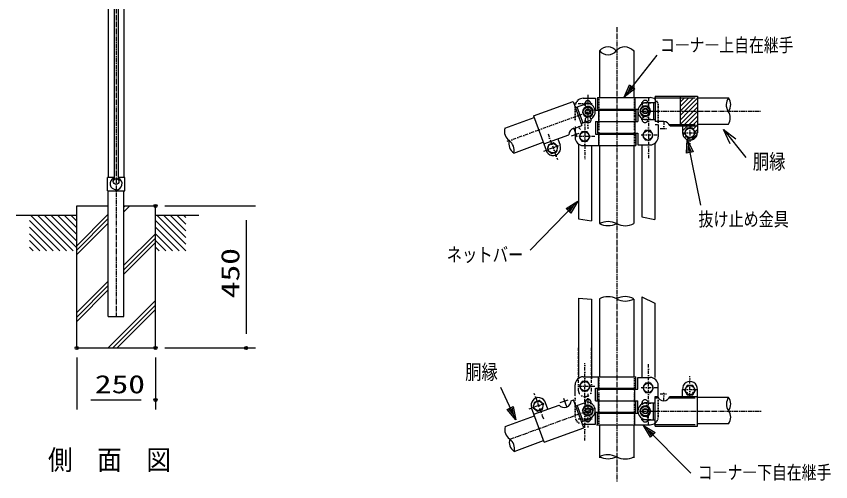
# Model space of a CAD drawing. Units: millimetres, scale not verified. Extents: x -4425 to 4425, y -3150 to 3150.
# Drawn here: x -262 to 2322, y -1456 to 20 of the extents above; entities that cross this region are included whole.
import ezdxf
from ezdxf.enums import TextEntityAlignment as Align

# ---------------------------------------------------------------- set-up
doc = ezdxf.new("R2010")
doc.units = ezdxf.units.MM
doc.header["$LTSCALE"] = 20
doc.header["$PDMODE"] = 32
doc.header["$PDSIZE"] = 10
for name, pattern in [('USER1', [1.125, 0.75, -0.125, 0.125, -0.125]), ('USER2', [1.01, 0.5, -0.25, 0.01, -0.25]), ('USER3', [0.26, 0.01, -0.25]), ('USER4', [1.27, 0.5, -0.25, 0.01, -0.25, 0.01, -0.25])]:
    doc.linetypes.add(name, pattern=pattern)
for name, color, linetype, lineweight in [('0-1_2', 7, 'Continuous', 25), ('0-2_1', 7, 'Continuous', 25), ('0-3_13', 7, 'Continuous', 25), ('0-8_0', 7, 'Continuous', 25)]:
    doc.layers.add(name, color=color, linetype=linetype, lineweight=lineweight)
doc.layers.add('0-9_DEFPOINTS', color=7, linetype='Continuous')
doc.styles.add('ＭＳ ゴシック', font='')
doc.styles.get('ＭＳ ゴシック').set_extended_font_data('MS Gothic')

msp = doc.modelspace()

# ---------------------------------------------------------------- linework, layer by layer
at = {"layer": '0-1_2'}
for points in [[(1568.54, -283.04), (1559.97, -268.19), (1542.83, -268.19), (1534.26, -283.04), (1542.83, -297.89), (1559.97, -297.89)], [(1750.69, -281.11), (1742.12, -266.26), (1724.98, -266.26), (1716.41, -281.11), (1724.98, -295.96), (1742.12, -295.96)], [(1568.54, -1230.21), (1559.97, -1245.05), (1542.83, -1245.05), (1534.26, -1230.21), (1542.83, -1215.36), (1559.97, -1215.36)], [(1750.69, -1232.13), (1742.12, -1246.98), (1724.98, -1246.98), (1716.41, -1232.13), (1724.98, -1217.29), (1742.12, -1217.29)]]:
    msp.add_lwpolyline(points, close=True, dxfattribs=at)
at = {"layer": '0-1_2', "color": 2}
for points in [[(1892.28, -349.44), (1883.71, -334.6), (1866.56, -334.6), (1857.99, -349.44), (1866.56, -364.29), (1883.71, -364.29)], [(1558.11, -361.66), (1549.54, -346.81), (1532.4, -346.81), (1523.83, -361.66), (1532.4, -376.51), (1549.54, -376.51)], [(1758.76, -357.71), (1750.19, -342.86), (1733.04, -342.86), (1724.47, -357.71), (1733.04, -372.55), (1750.19, -372.55)], [(1455.6, -392.83), (1442.46, -381.81), (1426.35, -387.68), (1423.38, -404.56), (1436.51, -415.58), (1452.62, -409.72)], [(1559.18, -1153.32), (1550.61, -1138.47), (1533.46, -1138.47), (1524.89, -1153.32), (1533.46, -1168.16), (1550.61, -1168.16)], [(1760.07, -1157.85), (1751.5, -1143), (1734.35, -1143), (1725.78, -1157.85), (1734.35, -1172.7), (1751.5, -1172.7)], [(1892.51, -1165.28), (1883.93, -1150.43), (1866.79, -1150.43), (1858.22, -1165.28), (1866.79, -1180.12), (1883.93, -1180.12)], [(1410.23, -1209.6), (1397.1, -1198.58), (1380.99, -1204.44), (1378.01, -1221.33), (1391.15, -1232.35), (1407.26, -1226.48)]]:
    msp.add_lwpolyline(points, close=True, dxfattribs=at)
at = {"layer": '0-1_2'}
for centre, radius in [((1551.4, -283.04), 14.85), ((1551.4, -283.04), 6.86), ((1733.55, -281.11), 14.85), ((1733.55, -281.11), 6.86), ((1551.4, -1230.21), 14.85), ((1551.4, -1230.21), 6.86), ((1733.55, -1232.13), 14.85), ((1733.55, -1232.13), 6.86)]:
    msp.add_circle(centre, radius, dxfattribs=at)
at = {"layer": '0-1_2', "color": 4}
for centre in [(1551.4, -283.04), (1733.55, -281.11), (1551.4, -1230.21), (1733.55, -1232.13)]:
    msp.add_circle(centre, 8.57, dxfattribs=at)
at = {"layer": '0-1_2', "color": 2}
for centre in [(1875.13, -349.44), (1540.97, -361.66), (1741.61, -357.71), (1439.49, -398.7), (1542.04, -1153.32), (1742.92, -1157.85), (1875.36, -1165.28), (1394.12, -1215.46)]:
    msp.add_circle(centre, 14.85, dxfattribs=at)
at = {"layer": '0-2_1', "color": 2, "linetype": 'USER1'}
for p, q in [((54.67, 1868.45), (54.67, -931.65)), ((1642.72, -14.86), (1642.72, -1455.69)), ((1720.95, -280.84), (2099.44, -280.84)), ((1303.98, -1321.01), (1575.53, -1222.18)), ((1720.95, -1232.41), (2101.53, -1232.41))]:
    msp.add_line(p, q, dxfattribs=at)
at = {"layer": '0-2_1'}
for p, q in [((29.67, 108.58), (29.67, -491.13)), ((79.67, 108.58), (79.67, -491.13)), ((1588.29, -88.58), (1588.29, -237.98)), ((1697.15, -88.58), (1697.15, -237.98)), ((1379.13, -296.24), (1504.99, -250.43)), ((1504.99, -250.43), (1532.61, -326.32)), ((1511.95, -269.56), (1551.04, -255.33)), ((1536.64, -240.12), (1575.21, -240.12)), ((1575.21, -240.12), (1575.21, -277.62)), ((1581.55, -237.98), (1748.79, -237.98)), ((1581.55, -237.98), (1581.55, -274.44)), ((1700.58, -237.98), (1700.58, -274.41)), ((1737.99, -254.08), (1764.77, -254.08)), ((1759.84, -254.08), (1759.84, -307.66)), ((1764.77, -233.73), (1764.77, -314.26)), ((1764.77, -233.73), (1898.71, -233.73)), ((1843.71, -233.73), (1843.71, -328.01)), ((1898.71, -233.73), (1898.71, -349.44)), ((1898.71, -239.05), (1997.5, -239.05)), ((1516.58, -267.87), (1534.9, -318.21)), ((1575.21, -277.62), (1703.79, -277.62)), ((1581.64, -274.41), (1710.22, -274.41)), ((1584.86, -277.62), (1584.86, -314.05)), ((1588.29, -274.41), (1588.29, -277.62)), ((1697.15, -274.41), (1697.15, -277.62)), ((1703.79, -277.62), (1703.79, -314.05)), ((1710.22, -274.41), (1710.22, -314.05)), ((1287.58, -335.26), (1380.88, -301.3)), ((1379.05, -296.3), (1418.63, -405.04)), ((1737.99, -307.66), (1764.77, -307.66)), ((1505.92, -337.31), (1532.03, -326.55)), ((1506.28, -335.43), (1516.03, -362.22)), ((1510.83, -330.16), (1510.83, -364.44)), ((1530.27, -319.9), (1557.26, -310.08)), ((1575.21, -314.05), (1703.79, -314.05)), ((1575.21, -314.05), (1575.21, -353.7)), ((1575.21, -314.05), (1710.22, -314.05)), ((1581.64, -314.05), (1581.64, -350.48)), ((1700.58, -314.05), (1700.58, -350.48)), ((1791.68, -314.26), (1764.77, -314.26)), ((1774.42, -323.52), (1774.42, -362.3)), ((1811.94, -328.01), (1898.71, -328.01)), ((1851.56, -328.01), (1851.56, -349.44)), ((1898.71, -322.63), (1997.11, -322.63)), ((1411.38, -384.84), (1491.07, -355.83)), ((1499.21, -359.71), (1524.21, -350.61)), ((1575.21, -353.7), (1703.79, -353.7)), ((1581.64, -350.48), (1710.22, -350.48)), ((1584.86, -353.7), (1584.86, -390.13)), ((1588.29, -350.48), (1588.29, -353.7)), ((1697.15, -350.48), (1697.15, -353.7)), ((1703.79, -353.7), (1703.79, -390.13)), ((1710.22, -350.48), (1710.22, -387.99)), ((1316.12, -413.81), (1409.46, -379.84)), ((1455.68, -368.71), (1463.01, -388.85)), ((1521.76, -385.48), (1521.76, -622.71)), ((1763.7, -383.19), (1763.7, -624.48)), ((1536.64, -390.13), (1703.79, -390.13)), ((1562.48, -390.13), (1562.48, -629.28)), ((1588.29, -390.13), (1588.29, -637.57)), ((1697.15, -390.13), (1697.15, -637.28)), ((1710.22, -387.99), (1748.79, -387.99)), ((1722.98, -387.99), (1722.98, -615.75)), ((49.13, -496.37), (44.01, -501.49)), ((60.14, -496.48), (65.26, -501.6)), ((29.67, -581.64), (29.67, -534.13)), ((79.67, -581.64), (79.67, -534.13)), ((-70.33, -581.64), (29.67, -581.64)), ((-70.33, -1031.65), (-70.33, -581.64)), ((29.67, -931.65), (29.67, -581.64)), ((79.67, -931.65), (79.67, -581.64)), ((79.67, -581.64), (179.67, -581.64)), ((179.67, -1031.65), (179.67, -581.64)), ((-70.33, -611.64), (-262.03, -611.64)), ((317.12, -611.64), (179.67, -611.64)), ((1722.98, -615.75), (1763.7, -624.48)), ((1521.76, -622.71), (1562.48, -629.28)), ((1521.76, -874.04), (1521.76, -1123.12)), ((1521.76, -874.04), (1562.48, -876.75)), ((1562.48, -876.75), (1562.48, -1123.12)), ((1588.29, -875.67), (1588.29, -1123.12)), ((1697.15, -876.77), (1697.15, -1123.12)), ((1722.98, -869.36), (1722.98, -1125.26)), ((1722.98, -869.36), (1763.7, -889.72)), ((1763.7, -889.72), (1763.7, -1125.26)), ((29.67, -931.65), (79.67, -931.65)), ((-70.33, -1031.65), (179.67, -1031.65)), ((1536.64, -1123.12), (1703.79, -1123.12)), ((1584.86, -1159.55), (1584.86, -1123.12)), ((1703.79, -1159.55), (1703.79, -1123.12)), ((1710.22, -1125.26), (1748.79, -1125.26)), ((1710.22, -1162.76), (1710.22, -1125.26)), ((1510.83, -1183.09), (1510.83, -1148.8)), ((1575.21, -1199.19), (1575.21, -1159.55)), ((1575.21, -1159.55), (1703.79, -1159.55)), ((1588.29, -1159.55), (1588.29, -1162.76)), ((1697.15, -1159.55), (1697.15, -1162.76)), ((1774.42, -1189.73), (1774.42, -1150.94)), ((1538.91, -1185.23), (1545.34, -1185.23)), ((1581.64, -1199.19), (1581.64, -1162.76)), ((1581.64, -1162.76), (1710.22, -1162.76)), ((1700.58, -1199.19), (1700.58, -1162.76)), ((1764.77, -1279.52), (1764.77, -1185.23)), ((1764.77, -1185.23), (1772.01, -1185.23)), ((1811.94, -1185.23), (1898.71, -1185.23)), ((1851.56, -1185.23), (1851.56, -1163.8)), ((1997.96, -1188.48), (1898.68, -1188.48)), ((1898.71, -1279.52), (1898.71, -1163.8)), ((1380.38, -1241.99), (1460.07, -1212.98)), ((1424.68, -1225.86), (1417.35, -1205.72)), ((1463.81, -1204.78), (1488.81, -1195.68)), ((1484.84, -1218.83), (1475.08, -1192.04)), ((1497.85, -1199.23), (1506.24, -1196.18)), ((1538.48, -1284.78), (1506.24, -1196.18)), ((1513.2, -1215.31), (1540.19, -1205.49)), ((1536.15, -1263.97), (1517.83, -1213.62)), ((1575.21, -1199.19), (1703.79, -1199.19)), ((1575.21, -1199.19), (1710.22, -1199.19)), ((1584.86, -1235.62), (1584.86, -1199.19)), ((1703.79, -1235.62), (1703.79, -1199.19)), ((1710.22, -1238.84), (1710.22, -1199.19)), ((1737.99, -1205.59), (1764.77, -1205.59)), ((1759.84, -1259.16), (1759.84, -1205.59)), ((1412.53, -1330.59), (1372.95, -1221.85)), ((1575.21, -1273.12), (1575.21, -1235.62)), ((1575.21, -1235.62), (1703.79, -1235.62)), ((1581.55, -1253.8), (1581.55, -1238.8)), ((1581.64, -1238.84), (1710.22, -1238.84)), ((1588.29, -1235.62), (1588.29, -1238.84)), ((1697.15, -1235.62), (1697.15, -1238.84)), ((1700.58, -1275.27), (1700.58, -1238.84)), ((1288.83, -1281.02), (1382.13, -1247.06)), ((1531.52, -1265.65), (1556.69, -1256.49)), ((1581.64, -1275.27), (1581.64, -1253.84)), ((1737.99, -1259.16), (1764.77, -1259.16)), ((1412.63, -1330.59), (1538.48, -1284.78)), ((1536.64, -1273.12), (1575.21, -1273.12)), ((1578.21, -1275.27), (1748.79, -1275.27)), ((1588.29, -1275.27), (1588.29, -1380.27)), ((1697.15, -1275.27), (1697.15, -1380.27)), ((1764.77, -1279.52), (1898.71, -1279.52)), ((1998, -1272.06), (1898.68, -1272.05)), ((1317.37, -1359.56), (1410.71, -1325.59))]:
    msp.add_line(p, q, dxfattribs=at)
at = {"layer": '0-2_1', "color": 4}
for p, q in [((1666.06, -236.98), (1771.22, -104.12)), ((1981.79, -339.26), (2052.94, -428.19)), ((1864.54, -414.6), (1866.42, -371.35)), ((1866.42, -371.35), (1908.93, -579.38)), ((1866.42, -371.35), (1885.12, -410.4)), ((1885.12, -410.4), (1864.54, -414.6)), ((1869.69, -413.55), (1870.63, -391.92)), ((1870.63, -391.92), (1879.98, -411.45)), ((1519.13, -566.65), (1368.12, -721.69)), ((79.67, -581.8), (79.83, -581.64)), ((79.67, -599.94), (97.97, -581.64)), ((79.67, -585.8), (83.83, -581.64)), ((-215.36, -611.64), (-102.85, -724.14)), ((-194.14, -611.64), (-81.64, -724.14)), ((-172.93, -611.64), (-70.33, -714.23)), ((-151.72, -611.64), (-70.33, -693.02)), ((-130.5, -611.64), (-70.33, -671.81)), ((-109.29, -611.64), (-70.33, -650.59)), ((-88.07, -611.64), (-70.33, -629.38)), ((-70.33, -707.52), (29.67, -607.51)), ((184.65, -611.64), (275.94, -702.93)), ((205.87, -611.64), (275.94, -681.71)), ((227.08, -611.64), (275.94, -660.5)), ((248.3, -611.64), (275.94, -639.29)), ((269.51, -611.64), (275.94, -618.07)), ((-220.34, -627.87), (-124.07, -724.14)), ((-70.33, -721.66), (29.67, -621.66)), ((-70.33, -735.8), (29.67, -635.8)), ((179.67, -627.87), (275.94, -724.14)), ((-220.34, -649.08), (-145.28, -724.14)), ((-220.34, -670.3), (-166.5, -724.14)), ((79.67, -769.65), (179.67, -669.65)), ((179.67, -649.08), (254.73, -724.14)), ((179.67, -670.3), (233.52, -724.14)), ((-220.34, -691.51), (-187.71, -724.14)), ((79.67, -783.79), (179.67, -683.79)), ((179.67, -691.51), (212.3, -724.14)), ((-220.34, -712.73), (-208.92, -724.14)), ((79.67, -797.94), (179.67, -697.93)), ((179.67, -712.73), (191.09, -724.14)), ((-70.33, -919.66), (29.67, -819.65)), ((-70.33, -933.8), (29.67, -833.8)), ((-70.33, -947.94), (29.67, -847.94)), ((29.81, -1031.65), (179.67, -881.79)), ((43.95, -1031.65), (179.67, -895.93)), ((58.09, -1031.65), (179.67, -910.07)), ((1323.06, -1260.11), (1274.74, -1157.48)), ((1728.32, -1277.55), (1877.79, -1428.34))]:
    msp.add_line(p, q, dxfattribs=at)
at = {"layer": '0-2_1', "color": 2, "linetype": 'USER2'}
for p, q in [((1551.28, -229.9), (1551.28, -337.04)), ((1520.69, -257.3), (1564.48, -257.3)), ((1743.34, -238.01), (1743.34, -433)), ((1295.7, -376.77), (1571.61, -276.35)), ((1541.91, -309.77), (1541.91, -433)), ((1875.13, -328.01), (1875.13, -392.35)), ((1424.94, -353.17), (1454.67, -434.87)), ((1522.75, -360.13), (1575.21, -360.13)), ((1720.86, -355.87), (1774.42, -355.87)), ((1851.75, -349.44), (1898.71, -349.44)), ((1411.11, -407.74), (1467.08, -387.37)), ((1541.91, -1325.07), (1541.91, -1080.25)), ((1743.34, -1275.23), (1743.34, -1080.25)), ((1875.13, -1185.23), (1875.13, -1120.89)), ((1522.75, -1153.12), (1575.21, -1153.12)), ((1720.86, -1157.37), (1774.42, -1157.37)), ((1411.12, -1257.53), (1381.39, -1175.83)), ((1551.28, -1177.14), (1551.28, -1284.29)), ((1851.75, -1163.8), (1898.71, -1163.8)), ((1365.45, -1224.61), (1421.43, -1204.24)), ((1520.69, -1255.95), (1564.48, -1255.95))]:
    msp.add_line(p, q, dxfattribs=at)
at = {"layer": '0-2_1', "color": 4, "linetype": 'USER3'}
for p, q in [((1586.57, -237.98), (1586.57, -279.77)), ((1698.86, -237.98), (1698.86, -279.77)), ((1764.77, -238.65), (1898.71, -238.65)), ((1510.83, -265.87), (1510.83, -316.83)), ((1586.57, -281.91), (1586.57, -346.2)), ((1698.86, -281.91), (1698.86, -346.2)), ((1774.42, -263.73), (1774.42, -323.52)), ((1523.34, -329.94), (1527.9, -342.46)), ((1811.94, -323.09), (1898.71, -323.09)), ((1586.57, -348.34), (1586.57, -390.13)), ((1698.86, -348.34), (1698.86, -390.13)), ((1586.57, -1164.9), (1586.57, -1123.12)), ((1698.86, -1164.9), (1698.86, -1123.12)), ((1510.83, -1196.41), (1510.83, -1183.09)), ((1586.57, -1231.33), (1586.57, -1167.05)), ((1698.86, -1231.33), (1698.86, -1167.05)), ((1510.83, -1247.38), (1510.83, -1196.41)), ((1774.42, -1249.52), (1774.42, -1189.73)), ((1811.94, -1190.16), (1898.71, -1190.16)), ((1586.57, -1275.27), (1586.57, -1233.48)), ((1698.86, -1275.27), (1698.86, -1233.48)), ((1764.77, -1274.59), (1898.71, -1274.59))]:
    msp.add_line(p, q, dxfattribs=at)
at = {"layer": '0-2_1', "color": 4, "linetype": 'USER2'}
for p, q in [((1720.86, -255.15), (1759.84, -255.15)), ((1720.86, -306.58), (1759.84, -306.58)), ((1764.77, -323.09), (1772.01, -323.09)), ((1780.48, -335.8), (1801.91, -335.8)), ((1792.63, -314.38), (1792.63, -338.73)), ((1780.48, -1177.44), (1801.91, -1177.44)), ((1792.63, -1198.86), (1792.63, -1174.52)), ((1720.86, -1206.66), (1759.84, -1206.66)), ((1764.77, -1190.16), (1772.01, -1190.16)), ((1720.86, -1258.09), (1759.84, -1258.09))]:
    msp.add_line(p, q, dxfattribs=at)
at = {"layer": '0-2_1', "color": 4, "linetype": 'USER4'}
for p, q in [((1521.76, -1168.09), (1521.76, -1021.75)), ((1562.48, -1168.09), (1562.48, -1022.32))]:
    msp.add_line(p, q, dxfattribs=at)
at = {"layer": '0-2_1', "color": 4}
for points in [[(1700.36, -210.56), (1666.06, -236.98), (1683.89, -197.53)], [(1482.3, -589.41), (1519.13, -566.65), (1497.34, -604.06)], [(1314.66, -1217.63), (1323.06, -1260.11), (1295.66, -1226.58)], [(1750.43, -1314.77), (1728.32, -1277.55), (1765.34, -1299.98)]]:
    msp.add_lwpolyline(points, close=True, dxfattribs=at)
for points in [[(1696.24, -207.3), (1679.09, -220.51), (1688.01, -200.79)], [(2002.4, -384.24), (1981.79, -339.26), (2021.15, -369.24)], [(1486.06, -593.07), (1504.47, -581.69), (1493.58, -600.4)], [(1309.91, -1219.87), (1314.11, -1241.11), (1300.41, -1224.34)], [(1754.16, -1311.07), (1743.1, -1292.46), (1761.61, -1303.68)]]:
    msp.add_lwpolyline(points, dxfattribs=at)
at = {"layer": '0-2_1'}
msp.add_circle((54.67, -504.23), 9, dxfattribs=at)
for centre, radius, start, end in [((1615.03, -113.32), 35.66, 39.29541, 139.04399), ((1615.37, -67.24), 35.01, 218.83783, 321.18048), ((1668.07, -114.66), 37.05, 41.84698, 136.6125), ((1536.55, -265.87), 25.71, 90.00029, 127.81393), ((1551.41, -257.76), 9.64, 2.71939, 177.28215), ((1547.64, -283.07), 26.79, 70.08633, 90.35266), ((1547.74, -283.04), 26.79, 300.41446, 70.08634), ((1736.79, -281.14), 26.79, 87.4372, 272.5628), ((1732.71, -256.48), 9.64, 7.87286, 172.12701), ((1748.7, -263.73), 25.71, 51.3178, 90.00014), ((2027, -260.69), 36.84, 144.02304, 214.36555), ((1967.69, -260.69), 36.84, 325.63415, 35.97696), ((1551.4, -283.04), 16.61, 123.3755, 176.62463), ((1551.4, -283.04), 16.61, 183.37537, 236.62476), ((1551.4, -283.04), 16.61, 63.37547, 116.62454), ((1551.4, -283.04), 16.61, 3.37538, 56.6245), ((1551.4, -283.04), 16.61, 303.37524, 356.62451), ((1733.55, -281.11), 16.61, 123.3755, 176.62463), ((1733.55, -281.11), 16.61, 183.37537, 236.62476), ((1733.55, -281.11), 16.61, 63.37547, 116.62454), ((1733.55, -281.11), 16.61, 3.37538, 56.6245), ((1733.55, -281.11), 16.61, 303.37524, 356.62451), ((1965.33, -302.35), 37.7, 327.4638, 33.60266), ((1551.97, -308.6), 9.64, 187.1346, 352.86703), ((1551.4, -283.04), 16.61, 243.37546, 296.62454), ((1732.71, -307.53), 9.64, 174.39186, 5.60812), ((1733.55, -281.11), 16.61, 243.37546, 296.62454), ((1323.2, -344.64), 36.84, 165.25534, 234.36761), ((1512.5, -355.94), 21.43, 106.87415, 179.71504), ((1791.98, -335.8), 21.43, 21.31086, 90), ((1335.86, -384.52), 35.15, 163.75481, 236.24262), ((1279.5, -404.88), 37.7, 345.95721, 53.60388), ((1536.55, -364.44), 25.71, 180, 270), ((1748.7, -362.3), 25.71, 270, 0), ((1441.32, -398.06), 23.57, 197.00066, 23.0018), ((54.65, -511.09), 19, 112.92856, 65.65668), ((47.65, -495.61), 2, 349.34329, 96.63702), ((61.65, -495.62), 2, 65.55547, 190.65678), ((1615.38, -580.76), 62.94, 244.01971, 295.9826), ((1615.05, -692.73), 61.55, 63.27, 115.83704), ((1669.88, -586.47), 57.66, 241.91358, 298.0845), ((1615.38, -932.48), 62.94, 64.0173, 115.98019), ((1669.99, -929.54), 60.39, 63.44981, 117.25411), ((1669.99, -822.83), 60.39, 242.7458, 296.55011), ((1536.55, -1148.8), 25.71, 90, 180), ((1748.7, -1150.94), 25.71, 0, 90), ((1875.23, -1161.74), 23.57, 354.96887, 185.03107), ((1867.26, -1155.54), 2.14, 90, 180), ((1883.33, -1155.54), 2.14, 0, 90), ((1791.98, -1177.44), 21.43, 201.31079, 338.68909), ((1867.26, -1171.61), 2.14, 180, 270), ((1883.33, -1171.61), 2.14, 270, 0), ((2027.98, -1209.48), 36.84, 145.2556, 214.36623), ((1967.69, -1209.48), 36.84, 325.63354, 34.74417), ((1394.82, -1212.61), 23.57, 17.00085, 203.00014), ((1476.42, -1199.12), 21.43, 220.28522, 359.71512), ((1551.97, -1204.64), 9.64, 7.13244, 172.86487), ((1551.4, -1230.21), 16.61, 63.37527, 116.62436), ((1547.74, -1230.2), 26.79, 289.91351, 90.35251), ((1736.79, -1232.1), 26.79, 87.43715, 272.56274), ((1732.71, -1205.72), 9.64, 354.39206, 185.60834), ((1551.4, -1230.21), 16.61, 123.37524, 176.62463), ((1551.4, -1230.21), 16.61, 183.37537, 236.62451), ((1551.4, -1230.21), 16.61, 3.37536, 56.62463), ((1551.4, -1230.21), 16.61, 303.37524, 356.62436), ((1733.55, -1232.13), 16.61, 123.37524, 176.62463), ((1733.55, -1232.13), 16.61, 183.37537, 236.62451), ((1733.55, -1232.13), 16.61, 63.37527, 116.62436), ((1733.55, -1232.13), 16.61, 3.37536, 56.62463), ((1733.55, -1232.13), 16.61, 303.37524, 356.62436), ((1969.44, -1251.28), 35.15, 323.75809, 36.24469), ((1551.41, -1255.49), 9.64, 182.71822, 357.28098), ((1551.4, -1230.21), 16.61, 243.37563, 296.62469), ((1547.64, -1230.17), 26.79, 269.64725, 289.91357), ((1732.71, -1256.77), 9.64, 187.87315, 352.12732), ((1733.55, -1232.13), 16.61, 243.37563, 296.62469), ((1324.45, -1290.39), 36.84, 165.25581, 234.36693), ((1748.7, -1249.52), 25.71, 269.99976, 308.6821), ((1337.11, -1330.28), 35.15, 163.75499, 236.2424), ((1280.75, -1350.63), 37.7, 345.95752, 53.60352), ((1615.38, -1320.08), 62.94, 244.01971, 295.9826), ((1615.05, -1432.05), 61.55, 63.27, 115.83704), ((1669.88, -1325.78), 57.66, 241.91358, 298.0845)]:
    msp.add_arc(centre, radius, start, end, dxfattribs=at)
at = {"layer": '0-2_1', "color": 4, "linetype": 'USER3'}
for centre, radius, start, end in [((1536.55, -265.87), 25.71, 127.81393, 180), ((1551.41, -257.76), 9.64, 177.28215, 2.71939), ((1732.71, -256.48), 9.64, 172.12701, 7.87286), ((1748.7, -263.73), 25.71, 0, 51.3178), ((1732.71, -307.53), 9.64, 5.60812, 174.39186), ((1732.71, -1205.72), 9.64, 185.60794, 354.39166), ((1536.55, -1247.38), 25.71, 180, 269.9997), ((1551.41, -1255.49), 9.64, 357.28043, 182.71765), ((1732.71, -1256.77), 9.64, 352.12686, 187.87268), ((1748.7, -1249.52), 25.71, 308.68219, 0)]:
    msp.add_arc(centre, radius, start, end, dxfattribs=at)
at = {"layer": '0-2_1', "color": 4, "linetype": 'USER4'}
for centre, radius, start, end in [((1551.97, -308.6), 9.64, 352.86703, 187.13458), ((1538.91, -1168.09), 17.14, 180, 270), ((1545.34, -1168.09), 17.14, 270, 0), ((1551.97, -1204.64), 9.64, 172.86487, 7.13242)]:
    msp.add_arc(centre, radius, start, end, dxfattribs=at)
at = {"layer": '0-3_13'}
for p, q in [((48.24, 108.58), (48.24, -494.08)), ((61.1, 108.58), (61.1, -494.08)), ((48.24, -491.13), (27.17, -491.13)), ((27.17, -534.13), (27.17, -491.13)), ((82.17, -491.13), (61.1, -491.13)), ((82.17, -534.13), (82.17, -491.13)), ((27.17, -534.13), (82.17, -534.13))]:
    msp.add_line(p, q, dxfattribs=at)
at = {"layer": '0-8_0'}
for p, q in [((1843.71, -252.64), (1857.7, -238.65)), ((1843.71, -266.79), (1871.84, -238.65)), ((1857.94, -280.84), (1898.71, -240.07)), ((1872.08, -280.84), (1898.71, -254.21)), ((1843.71, -295.07), (1857.94, -280.84)), ((1843.71, -309.21), (1872.08, -280.84)), ((1858.12, -323.09), (1898.71, -282.5)), ((1872.26, -323.09), (1898.71, -296.64)), ((1851.56, -329.64), (1853.19, -328.01)), ((1851.56, -343.78), (1867.33, -328.01)), ((1853.19, -328.01), (1858.12, -323.09)), ((1867.33, -328.01), (1872.26, -323.09)), ((1852.77, -356.72), (1858.74, -350.74)), ((1858.05, -365.57), (1863.92, -359.71)), ((1879.31, -372.61), (1898.3, -353.62)), ((1890.83, -346.94), (1898.71, -339.06)), ((1866.46, -371.31), (1873.48, -364.29))]:
    msp.add_line(p, q, dxfattribs=at)
at = {"layer": '0-8_0', "color": 1}
for p, q in [((209.67, -581.64), (496.84, -581.64)), ((209.67, -1031.65), (496.84, -1031.65)), ((-70.33, -1061.65), (-70.33, -1226.7)), ((179.67, -1061.65), (179.67, -1226.7))]:
    msp.add_line(p, q, dxfattribs=at)
at = {"layer": '0-8_0', "color": 2}
for p, q in [((466.84, -626.64), (466.84, -986.65)), ((-25.33, -1196.7), (134.67, -1196.7))]:
    msp.add_line(p, q, dxfattribs=at)
at = {"layer": '0-8_0'}
for points in [[(1843.71, -280.93), (1843.79, -280.84), (1885.98, -238.65)], [(1843.71, -323.35), (1843.97, -323.09), (1886.22, -280.84), (1898.71, -268.35)], [(1874.89, -334.6), (1875.13, -334.35), (1881.47, -328.01), (1886.4, -323.09), (1898.71, -310.78)], [(1885.66, -337.97), (1895.61, -328.01), (1898.71, -324.92)]]:
    msp.add_lwpolyline(points, dxfattribs=at)
msp.add_arc((1875.13, -349.44), 23.57, 180, 0.50424, dxfattribs=at)
at = {"layer": '0-9_DEFPOINTS'}
for p in [(179.67, -581.64), (-70.33, -1031.65), (179.67, -1031.65), (466.84, -1031.65), (179.67, -1196.7)]:
    msp.add_point(p, dxfattribs=at)

# ---------------------------------------------------------------- texts
at = {"layer": '0-2_1', "color": 4, "style": 'ＭＳ ゴシック'}
for s, height, width, p in [('コ―ナ―上自在継手', 43.16, 0.8, (1780.06, -106.13)), ('胴縁', 47.36, 0.8, (2074.64, -478.72)), ('抜け止め金具', 43.8, 0.8, (1902.07, -658.78)), ('ネットバー', 44.57, 0.8, (1103.36, -771.67)), ('胴縁', 47.36, 0.8, (1162.17, -1145.75)), ('側\u3000面\u3000図', 63.64, 0.9, (-161.63, -1437.41)), ('コ―ナ―下自在継手', 43.16, 0.8, (1900.35, -1460.67))]:
    msp.add_text(s, height=height, dxfattribs=dict(at, width=width)).set_placement(p, align=Align.BOTTOM_LEFT)
at = {"layer": '0-8_0', "color": 3, "style": 'ＭＳ ゴシック', "width": 1.35}
msp.add_text('450', height=57.77, rotation=90, dxfattribs=at).set_placement((462.94, -874.15), align=Align.BOTTOM_LEFT)
msp.add_text('250', height=57.77, dxfattribs=at).set_placement((-12.83, -1192.81), align=Align.BOTTOM_LEFT)

doc.saveas('drawing.dxf')
